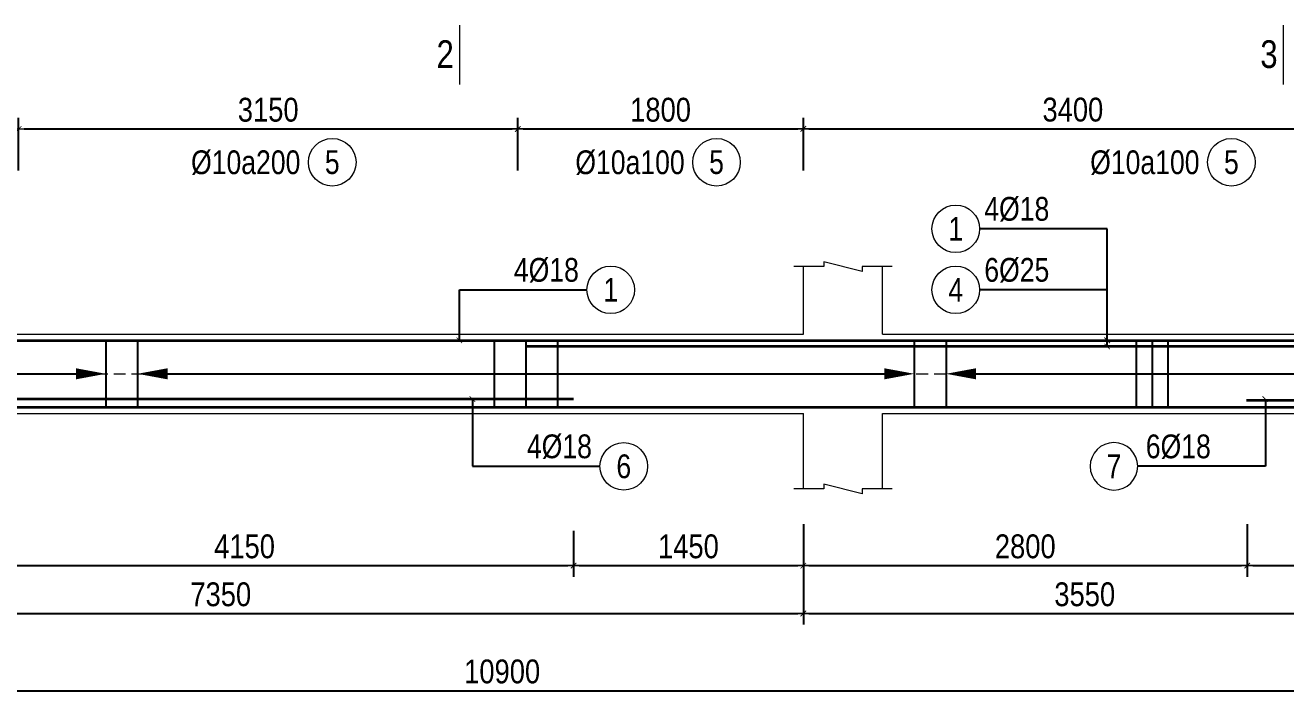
# Model space of a CAD drawing. Header units: millimetres. Extents: x 397144 to 10081729, y 99180 to 1327802.
# Drawn here: x 4941835 to 4949787, y 702687 to 706957 of the extents above; entities that cross this region are included whole.
import ezdxf
from ezdxf.enums import TextEntityAlignment as Align

# ---------------------------------------------------------------- set-up
doc = ezdxf.new("R2010")
doc.units = ezdxf.units.MM
doc.header["$PDSIZE"] = -10
doc.linetypes.add('HIDDEN', pattern=[0.375, 0.25, -0.125])
doc.layers.get('0').update_dxf_attribs({"linetype": 'CONTINUOUS'})
doc.layers.get('Defpoints').update_dxf_attribs({"color": 12, "linetype": 'CONTINUOUS'})
for name, color, linetype, lineweight in [('DBAO', 3, 'CONTINUOUS', 13), ('kata_dim', 8, 'CONTINUOUS', 13), ('kata_net khuat', 9, 'HIDDEN', 5), ('kata_net manh', 8, 'CONTINUOUS', 5), ('kata_net thay', 4, 'CONTINUOUS', 20), ('kata_text', 7, 'CONTINUOUS', 20), ('kata_thep chu', 1, 'CONTINUOUS', 35), ('kata_thep dai', 220, 'CONTINUOUS', 25)]:
    doc.layers.add(name, color=color, linetype=linetype, lineweight=lineweight)
doc.styles.add('kata_text', font='arial.ttf', dxfattribs={"width": 0.8})
doc.styles.add('Star-HelCon', font='VHELVCN_0.TTF')
doc.dimstyles.new('kata_dim_70', dxfattribs={"dimscale": 70, "dimtxt": 2.15, "dimasz": 0.5, "dimexe": 1, "dimexo": 2, "dimtad": 1, "dimdec": 0, "dimrnd": 5, "dimzin": 0, "dimdsep": 46, "dimtxsty": 'Star-HelCon', "dimblk": 'kata_block_ArchTick', "dimcen": 0.09, "dimdle": 1.2, "dimclrd": 8, "dimclre": 8, "dimclrt": 3, "dimadec": 0, "dimazin": 0, "dimtfac": 1, "dimtdec": 0, "dimtix": 1, "dimtmove": 2, "dimatfit": 3, "dimfxl": 3.75, "dimfxlon": 1, "dimtolj": 1, "dimtzin": 0, "dimarcsym": 0})
doc.dimstyles.new('kata_rai_thep', dxfattribs={"dimtxt": 2, "dimasz": 1, "dimexe": 0, "dimexo": 0, "dimtad": 1, "dimdec": 0, "dimzin": 12, "dimdsep": 46, "dimtxsty": 'kata_text', "dimblk": 'kata_block_RUNTIC', "dimcen": 0, "dimse1": 1, "dimse2": 1, "dimclrd": 6, "dimclre": 6, "dimclrt": 7, "dimadec": 0, "dimazin": 3, "dimtfac": 1, "dimtdec": 0, "dimtmove": 2, "dimatfit": 3, "dimldrblk": 'kata_block_LEADERTIC', "dimfxl": 1, "dimtolj": 1, "dimtzin": 0, "dimlwd": -1, "dimlwe": -1, "dimarcsym": 0})

# ---------------------------------------------------------------- blocks, each defined once
blk = doc.blocks.new('kata_block_ArchTick')
at = {"color": 8}
blk.add_line((1, 0), (-1, 0), dxfattribs=at)
at = {"color": 8, "const_width": 0.15}
blk.add_lwpolyline([(-0.5, -0.5), (0.5, 0.5)], dxfattribs=at)
blk = doc.blocks.new('*D536')
at = {"layer": 'Defpoints', "color": 0, "transparency": 16777216}
for p in [(4944942.1, 706301.5), (4941793.6, 705006.5), (4944942.1, 705006.5)]:
    blk.add_point(p, dxfattribs=at)
at = {"layer": 'kata_dim', "color": 8, "lineweight": -2, "transparency": 16777216}
for p, q in [((4941793.6, 706039), (4941793.6, 706371.5)), ((4944942.1, 706039), (4944942.1, 706371.5)), ((4941828.6, 706301.5), (4944907.1, 706301.5))]:
    blk.add_line(p, q, dxfattribs=at)
at = {"layer": 'kata_dim', "color": 8, "lineweight": -2, "transparency": 16777216, "xscale": 35, "yscale": 35, "zscale": 35, "rotation": 180}
blk.add_blockref('kata_block_ArchTick', (4941793.6, 706301.5), dxfattribs=at)
at = {"layer": 'kata_dim', "color": 8, "lineweight": -2, "transparency": 16777216, "xscale": 35, "yscale": 35, "zscale": 35}
blk.add_blockref('kata_block_ArchTick', (4944942.1, 706301.5), dxfattribs=at)
at = {"layer": 'kata_dim', "color": 3, "transparency": 16777216, "insert": (4943367.8, 706422.1), "char_height": 150.5, "attachment_point": 5, "style": 'Star-HelCon'}
blk.add_mtext('\\A1;3150', dxfattribs=at)
blk = doc.blocks.new('*D537')
at = {"layer": 'Defpoints', "color": 0, "transparency": 16777216}
for p in [(4946743.6, 706301.5), (4944942.1, 705006.5), (4946743.6, 705006.5)]:
    blk.add_point(p, dxfattribs=at)
at = {"layer": 'kata_dim', "color": 8, "lineweight": -2, "transparency": 16777216}
for p, q in [((4944942.1, 706039), (4944942.1, 706371.5)), ((4946743.6, 706039), (4946743.6, 706371.5)), ((4944977.1, 706301.5), (4946708.6, 706301.5))]:
    blk.add_line(p, q, dxfattribs=at)
at = {"layer": 'kata_dim', "color": 8, "lineweight": -2, "transparency": 16777216, "xscale": 35, "yscale": 35, "zscale": 35, "rotation": 180}
blk.add_blockref('kata_block_ArchTick', (4944942.1, 706301.5), dxfattribs=at)
at = {"layer": 'kata_dim', "color": 8, "lineweight": -2, "transparency": 16777216, "xscale": 35, "yscale": 35, "zscale": 35}
blk.add_blockref('kata_block_ArchTick', (4946743.6, 706301.5), dxfattribs=at)
at = {"layer": 'kata_dim', "color": 3, "transparency": 16777216, "insert": (4945842.8, 706422.1), "char_height": 150.5, "attachment_point": 5, "style": 'Star-HelCon'}
blk.add_mtext('\\A1;1800', dxfattribs=at)
blk = doc.blocks.new('*D540')
at = {"layer": 'Defpoints', "color": 0, "transparency": 16777216}
for p in [(4950293.6, 704506.5), (4939393.6, 704086.5), (4950293.6, 702756.5)]:
    blk.add_point(p, dxfattribs=at)
at = {"layer": 'kata_dim', "color": 8, "lineweight": -2, "transparency": 16777216}
for p, q in [((4939393.6, 703019), (4939393.6, 702686.5)), ((4950293.6, 703019), (4950293.6, 702686.5)), ((4939428.6, 702756.5), (4950258.6, 702756.5))]:
    blk.add_line(p, q, dxfattribs=at)
at = {"layer": 'kata_dim', "color": 8, "lineweight": -2, "transparency": 16777216, "xscale": 35, "yscale": 35, "zscale": 35, "rotation": 180}
blk.add_blockref('kata_block_ArchTick', (4939393.6, 702756.5), dxfattribs=at)
at = {"layer": 'kata_dim', "color": 8, "lineweight": -2, "transparency": 16777216, "xscale": 35, "yscale": 35, "zscale": 35}
blk.add_blockref('kata_block_ArchTick', (4950293.6, 702756.5), dxfattribs=at)
at = {"layer": 'kata_dim', "color": 3, "transparency": 16777216, "insert": (4944843.6, 702877.1), "char_height": 150.5, "attachment_point": 5, "style": 'Star-HelCon'}
blk.add_mtext('\\A1;10900', dxfattribs=at)
blk = doc.blocks.new('kata_block_RUNTIC')
at = {"layer": 'kata_dim', "color": 6}
blk.add_line((0, 0.75), (0, -0.75), dxfattribs=at)
blk.add_lwpolyline([(0, 0, 0, 1, 0), (-2.7, 0, 1, 1, 0)], format="xyseb", dxfattribs=at)
blk = doc.blocks.new('*D541')
at = {"layer": 'Defpoints', "color": 6, "transparency": 16777216}
blk.add_line((4939813.6, 704756.5), (4942273.6, 704756.5), dxfattribs=at)
at = {"layer": 'Defpoints', "color": 0, "transparency": 16777216}
for p in [(4939743.6, 704756.5), (4942343.6, 704756.5), (4942343.6, 704756.5)]:
    blk.add_point(p, dxfattribs=at)
at = {"layer": 'Defpoints', "color": 6, "transparency": 16777216, "xscale": 70, "yscale": 70, "zscale": 70, "rotation": 180}
blk.add_blockref('kata_block_RUNTIC', (4939743.6, 704756.5), dxfattribs=at)
at = {"layer": 'Defpoints', "color": 6, "transparency": 16777216, "xscale": 70, "yscale": 70, "zscale": 70}
blk.add_blockref('kata_block_RUNTIC', (4942343.6, 704756.5), dxfattribs=at)
blk = doc.blocks.new('kata_block_LEADERTIC')
at = {"layer": 'kata_dim', "color": 6}
blk.add_lwpolyline([(0, 0, 0, 1, 0), (-2.7, 0, 1, 1, 0)], format="xyseb", dxfattribs=at)
blk = doc.blocks.new('*D542')
at = {"layer": 'Defpoints', "color": 6, "transparency": 16777216}
blk.add_line((4942613.6, 704756.5), (4947373.6, 704756.5), dxfattribs=at)
at = {"layer": 'Defpoints', "color": 0, "transparency": 16777216}
for p in [(4942543.6, 704756.5), (4947443.6, 704756.5), (4947443.6, 704756.5)]:
    blk.add_point(p, dxfattribs=at)
at = {"layer": 'Defpoints', "color": 6, "transparency": 16777216, "xscale": 70, "yscale": 70, "zscale": 70, "rotation": 180}
blk.add_blockref('kata_block_RUNTIC', (4942543.6, 704756.5), dxfattribs=at)
at = {"layer": 'Defpoints', "color": 6, "transparency": 16777216, "xscale": 70, "yscale": 70, "zscale": 70}
blk.add_blockref('kata_block_RUNTIC', (4947443.6, 704756.5), dxfattribs=at)
blk = doc.blocks.new('*D543')
at = {"layer": 'Defpoints', "color": 6, "transparency": 16777216}
blk.add_line((4947713.6, 704756.5), (4952023.6, 704756.5), dxfattribs=at)
at = {"layer": 'Defpoints', "color": 0, "transparency": 16777216}
for p in [(4947643.6, 704756.5), (4952093.6, 704756.5), (4952093.6, 704756.5)]:
    blk.add_point(p, dxfattribs=at)
at = {"layer": 'Defpoints', "color": 6, "transparency": 16777216, "xscale": 70, "yscale": 70, "zscale": 70, "rotation": 180}
blk.add_blockref('kata_block_RUNTIC', (4947643.6, 704756.5), dxfattribs=at)
at = {"layer": 'Defpoints', "color": 6, "transparency": 16777216, "xscale": 70, "yscale": 70, "zscale": 70}
blk.add_blockref('kata_block_RUNTIC', (4952093.6, 704756.5), dxfattribs=at)
blk = doc.blocks.new('*U11')
blk.add_circle((2.5, 0), 2.5)
at = {"layer": 'kata_text', "color": 3, "style": 'kata_text', "width": 0.8}
blk.add_attdef('DK2', text='', height=2.5, dxfattribs=at).set_placement((-0.85, 0.85), align=Align.RIGHT)
at = {"layer": 'kata_text', "color": 7, "style": 'kata_text', "width": 0.8}
blk.add_attdef('SH3', text='', height=2.5, dxfattribs=at).set_placement((2.5, 0), align=Align.MIDDLE)
blk = doc.blocks.new('*U14')
blk.add_circle((2.5, 0), 2.5)
at = {"layer": 'kata_text', "color": 3, "style": 'kata_text', "width": 0.8}
blk.add_attdef('DKKC2', text='', height=2.5, dxfattribs=at).set_placement((-0.85, -1.25), align=Align.RIGHT)
at = {"layer": 'kata_text', "color": 7, "style": 'kata_text', "width": 0.8}
blk.add_attdef('SH3', text='', height=2.5, dxfattribs=at).set_placement((2.5, 0), align=Align.MIDDLE)
blk = doc.blocks.new('kata_block_SECBAL')
at = {"color": 0, "linetype": 'ByBlock', "lineweight": -2}
blk.add_line((0, 4.36), (0, -1), dxfattribs=at)
at = {"color": 0, "linetype": 'ByBlock', "lineweight": -2, "style": 'kata_text', "width": 0.8}
blk.add_attdef('DETAIL', text='', height=2.5, dxfattribs=at).set_placement((-0.5, 1.75), align=Align.MIDDLE_RIGHT)
blk = doc.blocks.new('*U12')
blk.add_circle((-2.5, 0), 2.5)
at = {"layer": 'kata_text', "color": 3, "style": 'kata_text', "width": 0.8}
blk.add_attdef('DK1', (0.5, 0.85), '', height=2.5, dxfattribs=at)
at = {"layer": 'kata_text', "color": 7, "style": 'kata_text', "width": 0.8}
blk.add_attdef('SH2', text='', height=2.5, dxfattribs=at).set_placement((-2.5, 0), align=Align.MIDDLE)
blk = doc.blocks.new('*D550')
at = {"layer": 'Defpoints', "color": 0, "ltscale": 0.8, "transparency": 16777216}
for p in [(4941143.6, 703906), (4945293.6, 703906), (4945293.6, 703546)]:
    blk.add_point(p, dxfattribs=at)
at = {"layer": 'kata_dim', "color": 8, "lineweight": -2, "ltscale": 0.8, "transparency": 16777216}
for p, q in [((4941143.6, 703766), (4941143.6, 703476)), ((4945293.6, 703766), (4945293.6, 703476)), ((4941178.6, 703546), (4945258.6, 703546))]:
    blk.add_line(p, q, dxfattribs=at)
at = {"layer": 'kata_dim', "color": 8, "lineweight": -2, "ltscale": 0.8, "transparency": 16777216, "xscale": 35, "yscale": 35, "zscale": 35, "rotation": 180}
blk.add_blockref('kata_block_ArchTick', (4941143.6, 703546), dxfattribs=at)
at = {"layer": 'kata_dim', "color": 8, "lineweight": -2, "ltscale": 0.8, "transparency": 16777216, "xscale": 35, "yscale": 35, "zscale": 35}
blk.add_blockref('kata_block_ArchTick', (4945293.6, 703546), dxfattribs=at)
at = {"layer": 'kata_dim', "color": 3, "ltscale": 0.8, "transparency": 16777216, "insert": (4943218.6, 703666.6), "char_height": 150.5, "attachment_point": 5, "style": 'Star-HelCon'}
blk.add_mtext('\\A1;4150', dxfattribs=at)
blk = doc.blocks.new('*D551')
at = {"layer": 'Defpoints', "color": 0, "transparency": 16777216}
for p in [(4950143.6, 706302.2), (4946743.6, 706276.5), (4950143.6, 706276.5)]:
    blk.add_point(p, dxfattribs=at)
at = {"layer": 'kata_dim', "color": 8, "lineweight": -2, "transparency": 16777216}
for p, q in [((4946743.6, 706302.2), (4946743.6, 706372.2)), ((4950143.6, 706302.2), (4950143.6, 706372.2)), ((4946778.6, 706302.2), (4950108.6, 706302.2))]:
    blk.add_line(p, q, dxfattribs=at)
at = {"layer": 'kata_dim', "color": 8, "lineweight": -2, "transparency": 16777216, "xscale": 35, "yscale": 35, "zscale": 35, "rotation": 180}
blk.add_blockref('kata_block_ArchTick', (4946743.6, 706302.2), dxfattribs=at)
at = {"layer": 'kata_dim', "color": 8, "lineweight": -2, "transparency": 16777216, "xscale": 35, "yscale": 35, "zscale": 35}
blk.add_blockref('kata_block_ArchTick', (4950143.6, 706302.2), dxfattribs=at)
at = {"layer": 'kata_dim', "color": 3, "transparency": 16777216, "insert": (4948443.6, 706422.8), "char_height": 150.5, "attachment_point": 5, "style": 'Star-HelCon'}
blk.add_mtext('\\A1;3400', dxfattribs=at)
blk = doc.blocks.new('*D552')
at = {"layer": 'Defpoints', "color": 0, "ltscale": 0.8, "transparency": 16777216}
for p in [(4946743.6, 703766), (4939393.6, 703603.4), (4946743.6, 703243.4)]:
    blk.add_point(p, dxfattribs=at)
at = {"layer": 'kata_dim', "color": 8, "lineweight": -2, "ltscale": 0.8, "transparency": 16777216}
for p, q in [((4946743.6, 703505.9), (4946743.6, 703173.4)), ((4939393.6, 703463.4), (4939393.6, 703173.4)), ((4939428.6, 703243.4), (4946708.6, 703243.4))]:
    blk.add_line(p, q, dxfattribs=at)
at = {"layer": 'kata_dim', "color": 8, "lineweight": -2, "ltscale": 0.8, "transparency": 16777216, "xscale": 35, "yscale": 35, "zscale": 35, "rotation": 180}
blk.add_blockref('kata_block_ArchTick', (4939393.6, 703243.4), dxfattribs=at)
at = {"layer": 'kata_dim', "color": 8, "lineweight": -2, "ltscale": 0.8, "transparency": 16777216, "xscale": 35, "yscale": 35, "zscale": 35}
blk.add_blockref('kata_block_ArchTick', (4946743.6, 703243.4), dxfattribs=at)
at = {"layer": 'kata_dim', "color": 3, "ltscale": 0.8, "transparency": 16777216, "insert": (4943068.6, 703364), "char_height": 150.5, "attachment_point": 5, "style": 'Star-HelCon'}
blk.add_mtext('\\A1;7350', dxfattribs=at)
blk = doc.blocks.new('*D553')
at = {"layer": 'Defpoints', "color": 0, "ltscale": 0.8, "transparency": 16777216}
for p in [(4945293.6, 703906), (4946743.6, 703906), (4946743.6, 703546)]:
    blk.add_point(p, dxfattribs=at)
at = {"layer": 'kata_dim', "color": 8, "lineweight": -2, "ltscale": 0.8, "transparency": 16777216}
for p, q in [((4945293.6, 703766), (4945293.6, 703476)), ((4946743.6, 703766), (4946743.6, 703476)), ((4945328.6, 703546), (4946708.6, 703546))]:
    blk.add_line(p, q, dxfattribs=at)
at = {"layer": 'kata_dim', "color": 8, "lineweight": -2, "ltscale": 0.8, "transparency": 16777216, "xscale": 35, "yscale": 35, "zscale": 35, "rotation": 180}
blk.add_blockref('kata_block_ArchTick', (4945293.6, 703546), dxfattribs=at)
at = {"layer": 'kata_dim', "color": 8, "lineweight": -2, "ltscale": 0.8, "transparency": 16777216, "xscale": 35, "yscale": 35, "zscale": 35}
blk.add_blockref('kata_block_ArchTick', (4946743.6, 703546), dxfattribs=at)
at = {"layer": 'kata_dim', "color": 3, "ltscale": 0.8, "transparency": 16777216, "insert": (4946018.6, 703666.6), "char_height": 150.5, "attachment_point": 5, "style": 'Star-HelCon'}
blk.add_mtext('\\A1;1450', dxfattribs=at)
blk = doc.blocks.new('*D554')
at = {"layer": 'Defpoints', "color": 0, "transparency": 16777216}
for p in [(4946743.6, 703269.1), (4950293.6, 703269.1), (4950293.6, 703243.4)]:
    blk.add_point(p, dxfattribs=at)
at = {"layer": 'kata_dim', "color": 8, "lineweight": -2, "transparency": 16777216}
for p, q in [((4946743.6, 703243.4), (4946743.6, 703173.4)), ((4946778.6, 703243.4), (4950258.6, 703243.4)), ((4950293.6, 703243.4), (4950293.6, 703173.4))]:
    blk.add_line(p, q, dxfattribs=at)
at = {"layer": 'kata_dim', "color": 8, "lineweight": -2, "transparency": 16777216, "xscale": 35, "yscale": 35, "zscale": 35, "rotation": 180}
blk.add_blockref('kata_block_ArchTick', (4946743.6, 703243.4), dxfattribs=at)
at = {"layer": 'kata_dim', "color": 8, "lineweight": -2, "transparency": 16777216, "xscale": 35, "yscale": 35, "zscale": 35}
blk.add_blockref('kata_block_ArchTick', (4950293.6, 703243.4), dxfattribs=at)
at = {"layer": 'kata_dim', "color": 3, "transparency": 16777216, "insert": (4948518.6, 703364), "char_height": 150.5, "attachment_point": 5, "style": 'Star-HelCon'}
blk.add_mtext('\\A1;3550', dxfattribs=at)
blk = doc.blocks.new('*D555')
at = {"layer": 'Defpoints', "color": 0, "ltscale": 0.8, "transparency": 16777216}
for p in [(4949543.2, 704587.6), (4952143.6, 703906), (4952143.6, 703546)]:
    blk.add_point(p, dxfattribs=at)
at = {"layer": 'kata_dim', "color": 8, "lineweight": -2, "ltscale": 0.8, "transparency": 16777216}
for p, q in [((4949543.2, 703808.5), (4949543.2, 703476)), ((4952143.6, 703766), (4952143.6, 703476)), ((4949578.2, 703546), (4952108.6, 703546))]:
    blk.add_line(p, q, dxfattribs=at)
at = {"layer": 'kata_dim', "color": 8, "lineweight": -2, "ltscale": 0.8, "transparency": 16777216, "xscale": 35, "yscale": 35, "zscale": 35, "rotation": 180}
blk.add_blockref('kata_block_ArchTick', (4949543.2, 703546), dxfattribs=at)
at = {"layer": 'kata_dim', "color": 8, "lineweight": -2, "ltscale": 0.8, "transparency": 16777216, "xscale": 35, "yscale": 35, "zscale": 35}
blk.add_blockref('kata_block_ArchTick', (4952143.6, 703546), dxfattribs=at)
at = {"layer": 'kata_dim', "color": 3, "ltscale": 0.8, "transparency": 16777216, "insert": (4950843.4, 703666.6), "char_height": 150.5, "attachment_point": 5, "style": 'Star-HelCon'}
blk.add_mtext('\\A1;2600', dxfattribs=at)
blk = doc.blocks.new('*D557')
at = {"layer": 'Defpoints', "color": 0, "ltscale": 0.8, "transparency": 16777216}
for p in [(4946743.6, 704587.6), (4949543.2, 703906), (4949543.2, 703546)]:
    blk.add_point(p, dxfattribs=at)
at = {"layer": 'kata_dim', "color": 8, "lineweight": -2, "ltscale": 0.8, "transparency": 16777216}
for p, q in [((4946743.6, 703808.5), (4946743.6, 703476)), ((4949543.2, 703766), (4949543.2, 703476)), ((4946778.6, 703546), (4949508.2, 703546))]:
    blk.add_line(p, q, dxfattribs=at)
at = {"layer": 'kata_dim', "color": 8, "lineweight": -2, "ltscale": 0.8, "transparency": 16777216, "xscale": 35, "yscale": 35, "zscale": 35, "rotation": 180}
blk.add_blockref('kata_block_ArchTick', (4946743.6, 703546), dxfattribs=at)
at = {"layer": 'kata_dim', "color": 8, "lineweight": -2, "ltscale": 0.8, "transparency": 16777216, "xscale": 35, "yscale": 35, "zscale": 35}
blk.add_blockref('kata_block_ArchTick', (4949543.2, 703546), dxfattribs=at)
at = {"layer": 'kata_dim', "color": 3, "ltscale": 0.8, "transparency": 16777216, "insert": (4948143.4, 703666.6), "char_height": 150.5, "attachment_point": 5, "style": 'Star-HelCon'}
blk.add_mtext('\\A1;2800', dxfattribs=at)

msp = doc.modelspace()

# ---------------------------------------------------------------- linework, layer by layer
at = {"layer": 'DBAO', "ltscale": 0.8}
for p, q in [((4946743.58258, 705006.50123), (4946743.58258, 705433.05157)), ((4947243.58258, 705006.50123), (4947243.58258, 705433.05157)), ((4946743.58258, 704029.56182), (4946743.58258, 704506.50123)), ((4947243.58258, 704029.56182), (4947243.58258, 704506.50123))]:
    msp.add_line(p, q, dxfattribs=at)
at = {"layer": 'DBAO', "ltscale": 0.8, "flags": 128}
for points in [[(4947303.58258, 705433.05157), (4947113.58258, 705433.05157), (4947113.58258, 705403.05157), (4946873.58258, 705463.05157), (4946873.58258, 705433.05157), (4946683.58258, 705433.05157)], [(4947303.58258, 704029.56182), (4947113.58258, 704029.56182), (4947113.58258, 703999.56182), (4946873.58258, 704059.56182), (4946873.58258, 704029.56182), (4946683.58258, 704029.56182)]]:
    msp.add_lwpolyline(points, dxfattribs=at)
at = {"layer": 'kata_net khuat', "ltscale": 300}
msp.add_line((4939693.58258, 704756.50123), (4950293.58258, 704756.50123), dxfattribs=at)
at = {"layer": 'kata_net thay'}
for p, q in [((4939393.58258, 705006.50123), (4946743.58258, 705006.50123)), ((4947243.58258, 705006.50123), (4952143.58258, 705006.50123))]:
    msp.add_line(p, q, dxfattribs=at)
for points in [[(4939693.58258, 704086.50123), (4939693.58258, 704506.50123), (4946743.58258, 704506.50123)], [(4947243.58258, 704506.50123), (4952143.58258, 704506.50123), (4952143.58258, 704086.50123)]]:
    msp.add_lwpolyline(points, dxfattribs=at)
at = {"layer": 'kata_thep chu'}
for p, q in [((4938051.1785, 704545.50123), (4953196.85675, 704545.50123)), ((4945293.58258, 704596.74685), (4941212.35475, 704596.74685))]:
    msp.add_line(p, q, dxfattribs=at)
at = {"layer": 'kata_thep chu', "flags": 128}
for points in [[(4938751.64433, 704540.63714), (4938751.64433, 704947.50123, -0.4142135622), (4938771.64433, 704967.50123), (4953178.58258, 704967.50123)], [(4950143.58258, 704928.50123), (4950143.58258, 704928.50123, 0.414213562), (4950143.58258, 704928.50123), (4944993.58258, 704928.50123)], [(4953191.66628, 704587.57431), (4953191.66628, 704587.57431, -0.414213562), (4953191.66628, 704587.57431), (4949538.20516, 704587.57431)]]:
    msp.add_lwpolyline(points, format="xyb", dxfattribs=at)
at = {"layer": 'kata_thep dai', "ltscale": 52.5}
for p, q in [((4942343.58258, 704971.50123), (4942343.58258, 704541.50123)), ((4942543.58258, 704971.50123), (4942543.58258, 704541.50123)), ((4944793.58258, 704971.50123), (4944793.58258, 704541.50123)), ((4944993.58258, 704971.50123), (4944993.58258, 704541.50123)), ((4945193.58258, 704971.50123), (4945193.58258, 704541.50123)), ((4947443.58258, 704971.50123), (4947443.58258, 704541.50123)), ((4947643.58258, 704971.50123), (4947643.58258, 704541.50123)), ((4948843.58258, 704971.50123), (4948843.58258, 704541.50123)), ((4948943.58258, 704971.50123), (4948943.58258, 704541.50123)), ((4949043.58258, 704971.50123), (4949043.58258, 704541.50123))]:
    msp.add_line(p, q, dxfattribs=at)

# ---------------------------------------------------------------- block references
at = {"layer": 'kata_dim', "color": 2, "xscale": 70, "yscale": 70, "zscale": 70}
for p, values in [((4944573.58258, 706651.50123), {'DETAIL': '2'}), ((4949769.97229, 706651.50123), {'DETAIL': '3'})]:
    msp.add_blockref('kata_block_SECBAL', p, dxfattribs=at).add_auto_attribs(values)
at = {"layer": 'kata_net manh', "xscale": 60, "yscale": 60, "zscale": 60}
for name, p, values in [('*U14', (4943621.76533, 706091.50123), {'SH3': '5', 'DKKC2': '%%C10a200'}), ('*U14', (4946045.96113, 706091.50123), {'SH3': '5', 'DKKC2': '%%C10a100'}), ('*U14', (4949293.58258, 706091.50123), {'SH3': '5', 'DKKC2': '%%C10a100'}), ('*U12', (4947855.05635, 705671.50123), {'SH2': '1', 'DK1': '4%%C18'}), ('*U11', (4945378.58258, 705286.50123), {'SH3': '1', 'DK2': '4%%C18'}), ('*U12', (4947855.05635, 705286.50123), {'SH2': '4', 'DK1': '6%%C25'}), ('*U11', (4945460.77976, 704172.74685), {'SH3': '6', 'DK2': '4%%C18'})]:
    msp.add_blockref(name, p, dxfattribs=at).add_auto_attribs(values)
at = {"layer": 'kata_net manh'}
ref = msp.add_blockref('*U11', (4948852.75499, 704172.74685), dxfattribs=dict(at, xscale=-60, yscale=60, zscale=60))
ref.add_attrib('SH3', '7', dxfattribs={"layer": 'kata_text', "color": 7, "height": 150, "style": 'kata_text', "width": 0.8}).set_placement((4948702.75499, 704172.74685), align=Align.MIDDLE)
ref.add_attrib('DK2', '6%%C18', dxfattribs={"layer": 'kata_text', "color": 3, "height": 150, "style": 'kata_text', "width": 0.8}).set_placement((4949313.85049, 704223.47711), align=Align.RIGHT)

# ---------------------------------------------------------------- dimensions: what is measured, and where the dimension line sits
at = {"layer": 'Defpoints'}
for p1, p2, picture, middle in [((4939743.58258, 704756.50123), (4942343.58258, 704756.50123), '*D541', (4941043.58258, 704756.50123)), ((4942543.58258, 704756.50123), (4947443.58258, 704756.50123), '*D542', (4944993.58258, 704756.50123)), ((4947643.58258, 704756.50123), (4952093.58258, 704756.50123), '*D543', (4949868.58258, 704756.50123))]:
    dim = msp.add_aligned_dim(p1=p1, p2=p2, distance=0, text=' ', dimstyle='kata_rai_thep', override={"dimscale": 70}, dxfattribs=at)
    dim.commit()
    dim.dimension.update_dxf_attribs({"geometry": picture, "text_midpoint": middle})
at = {"layer": 'kata_dim'}
for base, p1, p2, picture, middle in [((4944942.0698, 706301.50123), (4941793.58258, 705006.50123), (4944942.0698, 705006.50123), '*D536', (4943367.82619, 706422.10656)), ((4946743.58258, 706301.50123), (4944942.0698, 705006.50123), (4946743.58258, 705006.50123), '*D537', (4945842.82619, 706422.10656)), ((4950143.58258, 706302.18502), (4946743.58258, 706276.50131), (4950143.58258, 706276.50131), '*D551', (4948443.58258, 706422.79036)), ((4950293.58258, 702756.50123), (4939393.58258, 704086.50123), (4950293.58258, 704506.50123), '*D540', (4944843.58258, 702877.10656)), ((4950293.58258, 703243.36942), (4946743.58258, 703269.05313), (4950293.58258, 703269.05313), '*D554', (4948518.58258, 703363.97475))]:
    dim = msp.add_linear_dim(base=base, p1=p1, p2=p2, dimstyle='kata_dim_70', dxfattribs=at)
    dim.commit()
    dim.dimension.update_dxf_attribs({"geometry": picture, "text_midpoint": middle})
at = {"layer": 'kata_dim', "ltscale": 0.8}
for base, p1, p2, picture, middle in [((4949543.20516, 703546.01458), (4946743.58258, 704587.57431), (4949543.20516, 703906.01458), '*D557', (4948143.39387, 703666.61991)), ((4952143.58258, 703546.01458), (4949543.20516, 704587.57431), (4952143.58258, 703906.01458), '*D555', (4950843.39387, 703666.61991)), ((4945293.58258, 703546.01458), (4941143.58258, 703906.01458), (4945293.58258, 703906.01458), '*D550', (4943218.58258, 703666.61991)), ((4946743.58258, 703546.01458), (4945293.58258, 703906.01458), (4946743.58258, 703906.01458), '*D553', (4946018.58258, 703666.61991)), ((4946743.58258, 703243.36942), (4939393.58258, 703603.36942), (4946743.58258, 703766.01458), '*D552', (4943068.58258, 703363.97475))]:
    dim = msp.add_linear_dim(base=base, p1=p1, p2=p2, dimstyle='kata_dim_70', dxfattribs=at)
    dim.commit()
    dim.dimension.update_dxf_attribs({"geometry": picture, "text_midpoint": middle})

# ---------------------------------------------------------------- leaders
at = {"layer": 'kata_net manh'}
for points in [[(4948660.05635, 704967.50123), (4948660.05635, 705671.50123), (4947855.05635, 705671.50123)], [(4944573.58258, 704967.50123), (4944573.58258, 705286.50123), (4945378.58258, 705286.50123)], [(4948660.05635, 704928.50123), (4948660.05635, 705286.50123), (4947855.05635, 705286.50123)], [(4944655.77976, 704596.74685), (4944655.77976, 704172.74685), (4945460.77976, 704172.74685)], [(4949657.75499, 704596.74685), (4949657.75499, 704172.74685), (4948852.75499, 704172.74685)]]:
    msp.add_leader(points, dimstyle='kata_dim_70', override={"dimldrblk": 'ArchTick'}, dxfattribs=at)

doc.saveas('drawing.dxf')
